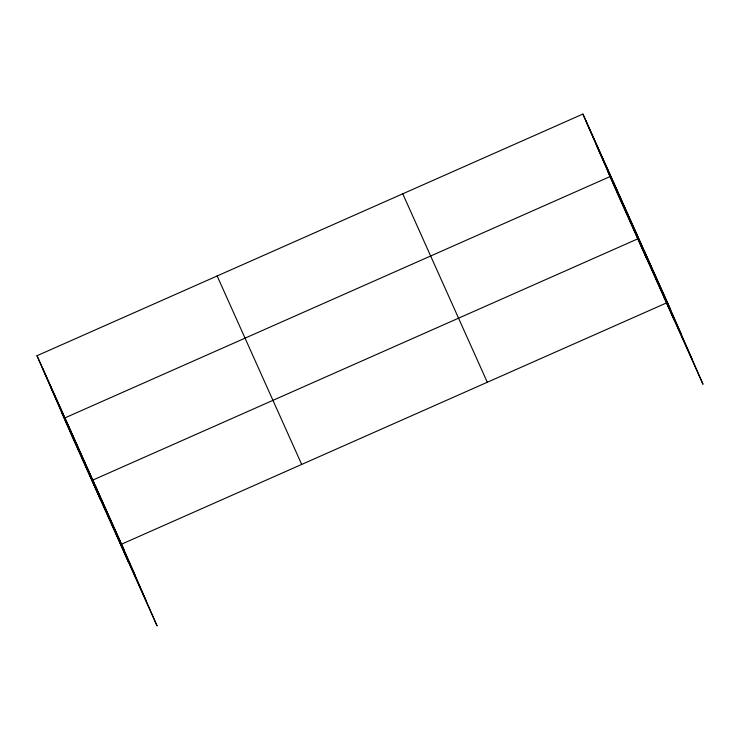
<?xml version="1.0" encoding="UTF-8"?>
<svg xmlns="http://www.w3.org/2000/svg" width="740" height="740" viewBox="0 0 740 740"><rect width="100%" height="100%" fill="white"/><g stroke="black" fill="none" stroke-linecap="round" stroke-linejoin="round"><path stroke-width="1.11" d="M582.898 114.062L618.455 195.822L703 384.282L667.443 302.512L121.545 544.178L157.102 625.938L72.557 437.488L37 355.718L582.898 114.062L670.042 308.497M596.375 145.049L680.92 333.5M607.577 170.82L692.122 359.27M402.754 193.806L487.299 382.266M217.144 275.964L301.689 464.424M37 355.718L124.144 550.153M50.477 386.706L135.022 575.165M61.679 412.476L146.224 600.936M661.699 289.701L664.298 295.676M664.576 296.111L667.175 302.087M655.945 276.88L658.545 282.865M658.822 283.291L661.421 289.266M650.201 264.069L652.8 270.045M653.068 270.479L655.677 276.455M644.448 251.258L647.047 257.233M647.324 257.659L649.923 263.644M674.251 320.207L638.703 238.437L92.796 480.094L128.353 561.864M635.91 232.221L638.509 238.197M630.332 219.78L632.931 225.765M633.116 226.005L635.725 231.981M624.754 207.348L627.354 213.324M627.538 213.564L630.138 219.54M619.167 194.907L621.766 200.882M621.961 201.123L624.56 207.108M613.59 182.465L616.189 188.45M616.383 188.691L618.982 194.666M608.012 170.034L610.611 176.009M646.353 258.019L610.805 176.25L64.898 417.906L100.455 499.676M602.434 157.592L605.033 163.568M605.218 163.808L607.817 169.793M596.847 145.151L599.456 151.136M599.64 151.376L602.24 157.352M591.269 132.719L593.869 138.695M594.063 138.935L596.662 144.911M585.692 120.278L588.291 126.253M588.485 126.494L591.084 132.478M118.668 537.767L121.267 543.743M112.924 524.947L115.523 530.932M115.792 531.357L118.391 537.332M107.171 512.135L109.77 518.111M110.047 518.546L112.647 524.521M101.426 499.324L104.025 505.3M104.294 505.725L106.893 511.71M95.673 486.504L98.272 492.479M98.55 492.914L101.149 498.89M90.012 473.877L92.611 479.853M84.425 461.436L87.033 467.421M87.218 467.661L89.817 473.637M78.847 449.004L81.446 454.98M81.641 455.22L84.24 461.196M73.269 436.563L75.868 442.539M76.063 442.779L78.662 448.764M67.692 424.122L70.291 430.107M70.476 430.347L73.075 436.322M62.114 411.69L64.713 417.665M56.527 399.249L59.126 405.224M59.32 405.464L61.919 411.449M50.949 386.807L53.548 392.792M53.743 393.032L56.342 399.008M48.156 380.591L50.755 386.567M42.578 368.15L45.177 374.135M45.371 374.375L47.971 380.351"/></g></svg>
